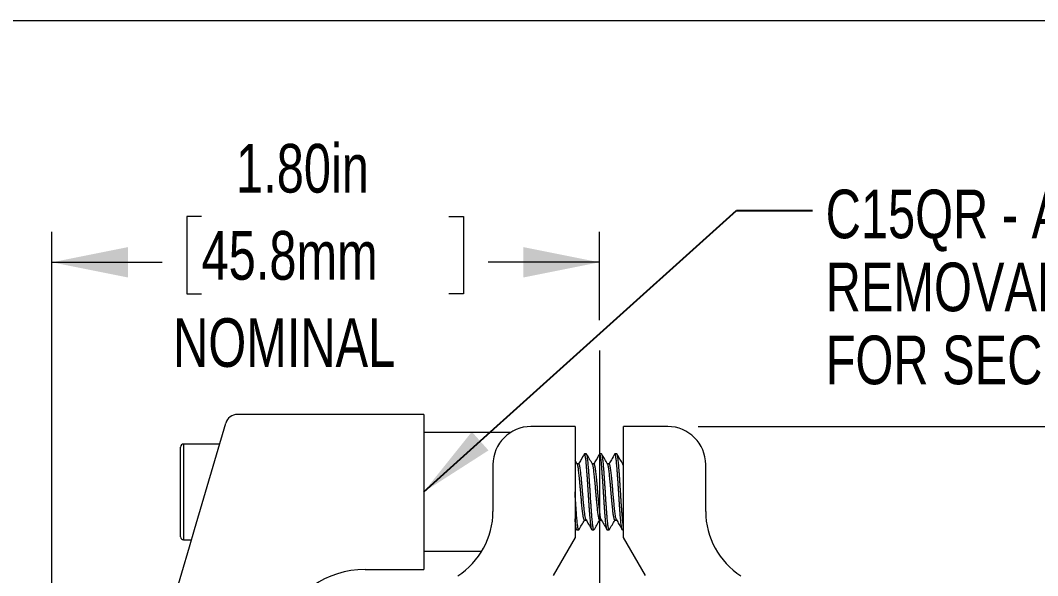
# Model space of a CAD drawing. Header units: inches. Extents: x 0.1 to 10.9, y 0.1 to 8.4.
# Drawn here: x 1.908 to 3.582, y 7.527 to 8.44 of the extents above; entities that cross this region are included whole.
import ezdxf

# ---------------------------------------------------------------- set-up
doc = ezdxf.new("R2010")
doc.units = ezdxf.units.IN
doc.header["$MEASUREMENT"] = 0
doc.linetypes.add('CENTERX2', pattern=[0.8, 0.5, -0.1, 0.1, -0.1])
doc.styles.add('SLDTEXTSTYLE0', font='TXT', dxfattribs={"width": 0.75})
doc.dimstyles.new('SLDDIMSTYLE0', dxfattribs={"dimtxt": 0.08, "dimasz": 0.125, "dimexe": 0, "dimexo": 0.0625, "dimgap": 0.02, "dimtad": 0, "dimtih": 1, "dimtoh": 1, "dimlfac": 2, "dimrnd": 1e-09, "dimzin": 4, "dimdsep": 46, "dimtxsty": 'SLDTEXTSTYLE0', "dimsah": 1, "dimcen": 0.09, "dimadec": 0, "dimazin": 1, "dimtfac": 1, "dimtofl": 0, "dimtmove": 0, "dimatfit": 3, "dimfxl": 1, "dimfrac": 2, "dimtolj": 1, "dimtzin": 12, "dimarcsym": 0})
doc.dimstyles.new('SLDDIMSTYLE7', dxfattribs={"dimtxt": 0.18, "dimasz": 0.125, "dimexe": 0, "dimexo": 0.0625, "dimgap": 0, "dimtad": 0, "dimtih": 1, "dimtoh": 1, "dimdec": 0, "dimrnd": 1e-09, "dimzin": 0, "dimdsep": 46, "dimtxsty": 'Standard', "dimsah": 1, "dimcen": 0.09, "dimadec": 0, "dimazin": 0, "dimtfac": 0.125, "dimtdec": 0, "dimtofl": 0, "dimtmove": 0, "dimatfit": 3, "dimfxl": 1, "dimfrac": 2, "dimtolj": 1, "dimtzin": 0, "dimarcsym": 0})

# ---------------------------------------------------------------- blocks, each defined once
blk = doc.blocks.new('_D_8')
at = {"color": 8, "linetype": 'Continuous', "lineweight": 0}
for p, q in [((2.2058, 8.1176), (2.1814, 8.1176)), ((2.1814, 8.1176), (2.1814, 7.9906)), ((2.6126, 8.1176), (2.637, 8.1176)), ((2.637, 8.1176), (2.637, 7.9906)), ((1.9596, 6.8498), (1.9596, 8.0923)), ((2.8603, 7.9473), (2.8603, 8.0923)), ((1.9596, 8.0423), (2.1408, 8.0423)), ((2.8603, 8.0423), (2.6776, 8.0423)), ((2.1814, 7.9906), (2.2058, 7.9906)), ((2.637, 7.9906), (2.6126, 7.9906))]:
    blk.add_line(p, q, dxfattribs=at)
at = {"color": 8, "linetype": 'Continuous', "lineweight": 18}
for points in [[(1.9596, 8.0423), (2.0846, 8.0173), (2.0846, 8.0673)], [(2.8603, 8.0423), (2.7353, 8.0673), (2.7353, 8.0173)]]:
    blk.add_solid(points, dxfattribs=at)
at = {"color": 8, "linetype": 'Continuous', "lineweight": 18, "char_height": 0.08, "attachment_point": 1, "style": 'SLDTEXTSTYLE0'}
for s, insert in [('1.80in', (2.2626, 8.2369)), ('45.8mm', (2.2058, 8.0937)), ('NOMINAL', (2.1589, 7.9504))]:
    blk.add_mtext(s, dxfattribs=dict(at, insert=insert))
blk = doc.blocks.new('_D_10')
at = {"color": 8, "linetype": 'Continuous', "lineweight": 0}
for p, q in [((3.0228, 7.7723), (4.7853, 7.7723)), ((4.7353, 7.7723), (4.7353, 6.6549)), ((4.5023, 6.5104), (4.4779, 6.5104)), ((4.4779, 6.5104), (4.4779, 6.3834)), ((4.9683, 6.5104), (4.9926, 6.5104)), ((4.9926, 6.5104), (4.9926, 6.3834)), ((4.4779, 6.3834), (4.5023, 6.3834)), ((4.9926, 6.3834), (4.9683, 6.3834)), ((4.7353, 5.4248), (4.7353, 6.3671)), ((3.5353, 5.4248), (4.7853, 5.4248))]:
    blk.add_line(p, q, dxfattribs=at)
at = {"color": 8, "linetype": 'Continuous', "lineweight": 18}
for points in [[(4.7353, 7.7723), (4.7103, 7.6473), (4.7603, 7.6473)], [(4.7353, 5.4248), (4.7603, 5.5498), (4.7103, 5.5498)]]:
    blk.add_solid(points, dxfattribs=at)
at = {"color": 8, "linetype": 'Continuous', "lineweight": 18, "char_height": 0.08, "attachment_point": 1, "style": 'SLDTEXTSTYLE0'}
for s, insert in [('4.70in', (4.5886, 6.6298)), ('119.3mm', (4.5023, 6.4865))]:
    blk.add_mtext(s, dxfattribs=dict(at, insert=insert))

msp = doc.modelspace()

# ---------------------------------------------------------------- linework, layer by layer
at = {"color": 7, "linetype": 'Continuous', "lineweight": 18}
for p, q in [((0.06, 8.44), (10.94, 8.44)), ((2.5713, 7.7923), (2.2647, 7.7923)), ((2.5713, 7.7923), (2.5713, 7.6648)), ((2.1942, 7.603), (2.2455, 7.7779)), ((2.8203, 7.7723), (2.7478, 7.7723)), ((2.8203, 7.7723), (2.8203, 7.5897)), ((2.9003, 7.5897), (2.9003, 7.7723)), ((2.9728, 7.7723), (2.9003, 7.7723)), ((2.7138, 7.7623), (2.5713, 7.7623)), ((2.1713, 7.6648), (2.1713, 7.7385)), ((2.2355, 7.7435), (2.1763, 7.7435)), ((2.1763, 7.7435), (2.1763, 7.6648)), ((2.8239, 7.7105), (2.8203, 7.7169)), ((2.839, 7.7273), (2.8359, 7.7273)), ((2.864, 7.7273), (2.8609, 7.7273)), ((2.889, 7.7273), (2.8859, 7.7273)), ((2.6853, 7.7098), (2.6853, 7.6326)), ((2.8265, 7.711), (2.8237, 7.711)), ((2.8515, 7.711), (2.8487, 7.711)), ((2.8765, 7.711), (2.8737, 7.711)), ((2.9003, 7.711), (2.8987, 7.711)), ((3.0353, 7.6326), (3.0353, 7.7098)), ((2.1713, 7.591), (2.1713, 7.6648)), ((2.1763, 7.6648), (2.1763, 7.586)), ((2.5713, 7.6648), (2.5713, 7.5373)), ((2.8359, 7.6185), (2.8387, 7.6185)), ((2.8609, 7.6185), (2.8637, 7.6185)), ((2.8859, 7.6185), (2.8887, 7.6185)), ((2.186, 7.5747), (2.1942, 7.603)), ((2.8203, 7.6073), (2.8229, 7.6027)), ((2.8234, 7.6023), (2.8265, 7.6023)), ((2.8484, 7.6023), (2.8515, 7.6023)), ((2.8734, 7.6023), (2.8765, 7.6023)), ((2.8984, 7.6023), (2.9003, 7.6023)), ((2.1763, 7.586), (2.1893, 7.586)), ((2.8203, 7.5897), (2.7842, 7.5272)), ((2.9363, 7.5272), (2.9003, 7.5897)), ((1.982, 6.8792), (2.186, 7.5747)), ((2.5713, 7.5673), (2.6668, 7.5673)), ((2.4749, 7.5373), (2.5713, 7.5373))]:
    msp.add_line(p, q, dxfattribs=at)
at = {"color": 7, "linetype": 'CENTERX2', "lineweight": 18}
msp.add_line((2.8603, 7.8973), (2.8603, 5.185), dxfattribs=at)
at = {"color": 7, "linetype": 'Continuous', "lineweight": 18}
for centre, radius, start, end in [((2.2647, 7.7723), 0.02, 90.0541, 163.6579), ((2.7478, 7.7098), 0.0625, 90, 180), ((2.9728, 7.7098), 0.0625, 0, 90), ((2.1763, 7.7385), 0.005, 90, 180), ((2.5603, 7.6326), 0.125, 302.3924, 0), ((3.1603, 7.6326), 0.125, 180, 237.6076), ((2.1763, 7.591), 0.005, 180, 270), ((2.4749, 7.3873), 0.15, 89.9882, 160)]:
    msp.add_arc(centre, radius, start, end, dxfattribs=at)
for points, knots in [([(2.8355, 7.7269), (2.8337, 7.7238), (2.8306, 7.7185), (2.8275, 7.7133), (2.8262, 7.711)], [0, 0, 0, 0, 0.5801201, 1, 1, 1, 1]), ([(2.8484, 7.6023), (2.8482, 7.6023), (2.848, 7.6025), (2.8475, 7.6037), (2.8471, 7.6056), (2.8466, 7.6084), (2.8461, 7.6118), (2.8457, 7.6159), (2.8453, 7.6205), (2.8448, 7.6258), (2.8444, 7.6316), (2.8439, 7.6378), (2.8435, 7.6443), (2.843, 7.651), (2.8426, 7.6579), (2.8421, 7.6648), (2.8417, 7.6717), (2.8413, 7.6786), (2.8408, 7.6854), (2.8403, 7.692), (2.8399, 7.6982), (2.8394, 7.7039), (2.839, 7.7091), (2.8386, 7.7137), (2.8381, 7.7178), (2.8377, 7.7212), (2.8372, 7.7239), (2.8368, 7.7259), (2.8363, 7.727), (2.8359, 7.7274), (2.8356, 7.7271), (2.8355, 7.7269)], [0, 0, 0, 0, 0.033971, 0.068487, 0.103338, 0.138303, 0.173154, 0.20767, 0.241641, 0.276305, 0.311531, 0.346109, 0.380791, 0.415356, 0.449588, 0.483282, 0.517253, 0.551769, 0.58662, 0.621585, 0.656436, 0.690952, 0.724923, 0.758894, 0.79341, 0.828261, 0.863225, 0.898077, 0.932593, 0.966564, 1, 1, 1, 1]), ([(2.8515, 7.6023), (2.8514, 7.6023), (2.8511, 7.6025), (2.8506, 7.6037), (2.8502, 7.6056), (2.8497, 7.6084), (2.8493, 7.6118), (2.8488, 7.6159), (2.8484, 7.6205), (2.848, 7.6257), (2.8475, 7.6314), (2.8471, 7.6376), (2.8466, 7.6441), (2.8461, 7.6509), (2.8457, 7.6578), (2.8453, 7.6648), (2.8448, 7.6719), (2.8444, 7.6788), (2.8439, 7.6856), (2.8435, 7.6921), (2.843, 7.6983), (2.8426, 7.7039), (2.8421, 7.7091), (2.8417, 7.7137), (2.8413, 7.7178), (2.8408, 7.7212), (2.8403, 7.7239), (2.8399, 7.7258), (2.8394, 7.7271), (2.8391, 7.7272), (2.839, 7.7273)], [0, 0, 0, 0, 0.035146, 0.070856, 0.106913, 0.143087, 0.179144, 0.214854, 0.25, 0.285146, 0.320856, 0.356913, 0.393087, 0.429144, 0.464854, 0.5, 0.535863, 0.572308, 0.608082, 0.643963, 0.679724, 0.71514, 0.75, 0.785146, 0.820856, 0.856913, 0.893087, 0.929144, 0.964854, 1, 1, 1, 1]), ([(2.8489, 7.7105), (2.8474, 7.7133), (2.8442, 7.7187), (2.841, 7.7242), (2.8394, 7.7269)], [0, 0, 0, 0, 0.499552, 1, 1, 1, 1]), ([(2.8605, 7.7269), (2.8587, 7.7238), (2.8556, 7.7185), (2.8525, 7.7133), (2.8512, 7.711)], [0, 0, 0, 0, 0.5801201, 1, 1, 1, 1]), ([(2.8734, 7.6023), (2.8732, 7.6023), (2.873, 7.6025), (2.8725, 7.6037), (2.8721, 7.6056), (2.8716, 7.6084), (2.8711, 7.6118), (2.8707, 7.6159), (2.8703, 7.6205), (2.8698, 7.6258), (2.8694, 7.6316), (2.8689, 7.6378), (2.8685, 7.6443), (2.868, 7.651), (2.8676, 7.6579), (2.8671, 7.6648), (2.8667, 7.6717), (2.8663, 7.6786), (2.8658, 7.6854), (2.8653, 7.692), (2.8649, 7.6982), (2.8644, 7.7039), (2.864, 7.7091), (2.8636, 7.7137), (2.8631, 7.7178), (2.8627, 7.7212), (2.8622, 7.7239), (2.8618, 7.7259), (2.8613, 7.727), (2.8609, 7.7274), (2.8606, 7.7271), (2.8605, 7.7269)], [0, 0, 0, 0, 0.033971, 0.068487, 0.103338, 0.138303, 0.173154, 0.20767, 0.241641, 0.276305, 0.311531, 0.346109, 0.380791, 0.415356, 0.449588, 0.483282, 0.517253, 0.551769, 0.58662, 0.621585, 0.656436, 0.690952, 0.724923, 0.758894, 0.79341, 0.828261, 0.863225, 0.898077, 0.932593, 0.966564, 1, 1, 1, 1]), ([(2.8765, 7.6023), (2.8764, 7.6023), (2.8761, 7.6025), (2.8756, 7.6037), (2.8752, 7.6056), (2.8747, 7.6084), (2.8743, 7.6118), (2.8738, 7.6159), (2.8734, 7.6205), (2.873, 7.6257), (2.8725, 7.6314), (2.8721, 7.6376), (2.8716, 7.6441), (2.8711, 7.6509), (2.8707, 7.6578), (2.8703, 7.6648), (2.8698, 7.6719), (2.8694, 7.6788), (2.8689, 7.6856), (2.8685, 7.6921), (2.868, 7.6983), (2.8676, 7.7039), (2.8671, 7.7091), (2.8667, 7.7137), (2.8663, 7.7178), (2.8658, 7.7212), (2.8653, 7.7239), (2.8649, 7.7258), (2.8644, 7.7271), (2.8641, 7.7272), (2.864, 7.7273)], [0, 0, 0, 0, 0.035146, 0.070856, 0.106913, 0.143087, 0.179144, 0.214854, 0.25, 0.285146, 0.320856, 0.356913, 0.393087, 0.429144, 0.464854, 0.5, 0.535863, 0.572308, 0.608082, 0.643963, 0.679724, 0.71514, 0.75, 0.785146, 0.820856, 0.856913, 0.893087, 0.929144, 0.964854, 1, 1, 1, 1]), ([(2.8739, 7.7105), (2.8724, 7.7133), (2.8692, 7.7187), (2.866, 7.7242), (2.8644, 7.7269)], [0, 0, 0, 0, 0.499552, 1, 1, 1, 1]), ([(2.8855, 7.7269), (2.8837, 7.7238), (2.8806, 7.7185), (2.8775, 7.7133), (2.8762, 7.711)], [0, 0, 0, 0, 0.58012, 1, 1, 1, 1]), ([(2.8984, 7.6023), (2.8982, 7.6023), (2.898, 7.6025), (2.8975, 7.6037), (2.8971, 7.6056), (2.8966, 7.6084), (2.8961, 7.6118), (2.8957, 7.6159), (2.8953, 7.6205), (2.8948, 7.6258), (2.8944, 7.6316), (2.8939, 7.6378), (2.8935, 7.6443), (2.893, 7.651), (2.8926, 7.6579), (2.8921, 7.6648), (2.8917, 7.6717), (2.8913, 7.6786), (2.8908, 7.6854), (2.8903, 7.692), (2.8899, 7.6982), (2.8894, 7.7039), (2.889, 7.7091), (2.8886, 7.7137), (2.8881, 7.7178), (2.8877, 7.7212), (2.8872, 7.7239), (2.8868, 7.7259), (2.8863, 7.727), (2.8859, 7.7274), (2.8856, 7.7271), (2.8855, 7.7269)], [0, 0, 0, 0, 0.033971, 0.068487, 0.103338, 0.138303, 0.173154, 0.20767, 0.241641, 0.276305, 0.311531, 0.346109, 0.380791, 0.415356, 0.449588, 0.483282, 0.517253, 0.551769, 0.58662, 0.621585, 0.656436, 0.690952, 0.724923, 0.758894, 0.79341, 0.828261, 0.863225, 0.898077, 0.932593, 0.966564, 1, 1, 1, 1]), ([(2.9003, 7.6054), (2.9002, 7.6055), (2.9001, 7.6063), (2.8997, 7.6084), (2.8993, 7.6118), (2.8988, 7.6159), (2.8984, 7.6205), (2.898, 7.6257), (2.8975, 7.6314), (2.8971, 7.6376), (2.8966, 7.6441), (2.8961, 7.6509), (2.8957, 7.6578), (2.8953, 7.6648), (2.8948, 7.6719), (2.8944, 7.6788), (2.8939, 7.6856), (2.8935, 7.6921), (2.893, 7.6983), (2.8926, 7.7039), (2.8921, 7.7091), (2.8917, 7.7137), (2.8913, 7.7178), (2.8908, 7.7212), (2.8903, 7.7239), (2.8899, 7.7258), (2.8894, 7.7271), (2.8891, 7.7272), (2.889, 7.7273)], [0, 0, 0, 0, 0.0070393, 0.0472586, 0.0873476, 0.1270509, 0.1661276, 0.2052044, 0.2449077, 0.2849967, 0.325216, 0.3653051, 0.4050084, 0.4440851, 0.4839585, 0.5244791, 0.5642536, 0.604148, 0.643908, 0.6832844, 0.7220425, 0.7611193, 0.8008226, 0.8409116, 0.8811309, 0.92122, 0.9609233, 1, 1, 1, 1]), ([(2.8989, 7.7105), (2.8974, 7.7133), (2.8942, 7.7187), (2.891, 7.7242), (2.8894, 7.7269)], [0, 0, 0, 0, 0.499552, 1, 1, 1, 1]), ([(2.8359, 7.6185), (2.8359, 7.6185), (2.8358, 7.6184), (2.8355, 7.6187), (2.8351, 7.6192), (2.8347, 7.6206), (2.8342, 7.6226), (2.8337, 7.6252), (2.8332, 7.6284), (2.8327, 7.6321), (2.8323, 7.6365), (2.8317, 7.6415), (2.8312, 7.647), (2.8307, 7.6528), (2.8301, 7.6588), (2.8296, 7.6648), (2.8291, 7.6708), (2.8286, 7.6767), (2.8281, 7.6825), (2.8275, 7.688), (2.827, 7.6931), (2.8265, 7.6976), (2.826, 7.7015), (2.8255, 7.7049), (2.8249, 7.7076), (2.8244, 7.7096), (2.8241, 7.7102), (2.8239, 7.7105)], [0, 0, 0, 0, 0.000551, 0.024693, 0.064087, 0.103964, 0.144042, 0.18403, 0.223638, 0.262597, 0.305629, 0.34942, 0.393599, 0.437779, 0.481569, 0.524601, 0.567634, 0.611424, 0.655604, 0.699783, 0.743574, 0.786606, 0.829638, 0.873429, 0.917608, 0.961788, 1, 1, 1, 1]), ([(2.8384, 7.6191), (2.8383, 7.6194), (2.838, 7.62), (2.8374, 7.6219), (2.8369, 7.6246), (2.8364, 7.628), (2.836, 7.6314), (2.8355, 7.635), (2.8351, 7.6388), (2.8347, 7.6436), (2.8342, 7.6486), (2.8337, 7.6539), (2.8332, 7.6593), (2.8327, 7.665), (2.8323, 7.6708), (2.8317, 7.6767), (2.8312, 7.6825), (2.8307, 7.688), (2.8301, 7.6931), (2.8296, 7.6976), (2.8291, 7.7015), (2.8286, 7.7049), (2.8281, 7.7076), (2.8275, 7.7096), (2.827, 7.7108), (2.8267, 7.711), (2.8265, 7.711)], [0, 0, 0, 0, 0.037853, 0.082079, 0.126304, 0.17014, 0.213217, 0.237384, 0.276819, 0.316737, 0.356857, 0.396886, 0.436536, 0.475535, 0.518612, 0.562448, 0.606673, 0.650899, 0.694734, 0.737811, 0.780888, 0.824724, 0.86895, 0.913175, 0.957011, 1, 1, 1, 1]), ([(2.8609, 7.6185), (2.8609, 7.6185), (2.8608, 7.6184), (2.8605, 7.6187), (2.8601, 7.6192), (2.8597, 7.6206), (2.8592, 7.6226), (2.8587, 7.6252), (2.8582, 7.6284), (2.8577, 7.6321), (2.8573, 7.6365), (2.8567, 7.6415), (2.8562, 7.647), (2.8557, 7.6528), (2.8551, 7.6588), (2.8546, 7.6648), (2.8541, 7.6708), (2.8536, 7.6767), (2.8531, 7.6825), (2.8525, 7.688), (2.852, 7.6931), (2.8515, 7.6976), (2.851, 7.7015), (2.8505, 7.7049), (2.8499, 7.7076), (2.8494, 7.7096), (2.8491, 7.7102), (2.8489, 7.7105)], [0, 0, 0, 0, 0.000551, 0.024693, 0.064087, 0.103964, 0.144042, 0.18403, 0.223638, 0.262597, 0.305629, 0.34942, 0.393599, 0.437779, 0.481569, 0.524601, 0.567634, 0.611424, 0.655604, 0.699783, 0.743574, 0.786606, 0.829638, 0.873429, 0.917608, 0.961788, 1, 1, 1, 1]), ([(2.8634, 7.6191), (2.8633, 7.6194), (2.863, 7.62), (2.8624, 7.6219), (2.8619, 7.6246), (2.8614, 7.628), (2.861, 7.6314), (2.8605, 7.635), (2.8601, 7.6388), (2.8597, 7.6436), (2.8592, 7.6486), (2.8587, 7.6539), (2.8582, 7.6593), (2.8577, 7.665), (2.8573, 7.6708), (2.8567, 7.6767), (2.8562, 7.6825), (2.8557, 7.688), (2.8551, 7.6931), (2.8546, 7.6976), (2.8541, 7.7015), (2.8536, 7.7049), (2.8531, 7.7076), (2.8525, 7.7096), (2.852, 7.7108), (2.8517, 7.711), (2.8515, 7.711)], [0, 0, 0, 0, 0.0378533, 0.0820787, 0.1263041, 0.1701398, 0.2132169, 0.2373841, 0.2768185, 0.3167373, 0.3568571, 0.3968859, 0.4365358, 0.4755349, 0.5186119, 0.5624477, 0.6066731, 0.6508985, 0.6947343, 0.7378113, 0.7808884, 0.8247241, 0.8689495, 0.9131749, 0.9570107, 1, 1, 1, 1]), ([(2.8859, 7.6185), (2.8859, 7.6185), (2.8858, 7.6184), (2.8855, 7.6187), (2.8851, 7.6192), (2.8847, 7.6206), (2.8842, 7.6226), (2.8837, 7.6252), (2.8832, 7.6284), (2.8827, 7.6321), (2.8823, 7.6365), (2.8817, 7.6415), (2.8812, 7.647), (2.8807, 7.6528), (2.8801, 7.6588), (2.8796, 7.6648), (2.8791, 7.6708), (2.8786, 7.6767), (2.8781, 7.6825), (2.8775, 7.688), (2.877, 7.6931), (2.8765, 7.6976), (2.876, 7.7015), (2.8755, 7.7049), (2.8749, 7.7076), (2.8744, 7.7096), (2.8741, 7.7102), (2.8739, 7.7105)], [0, 0, 0, 0, 0.000551, 0.0246932, 0.0640867, 0.1039641, 0.1440423, 0.1840296, 0.2236383, 0.262597, 0.3056294, 0.3494197, 0.3935992, 0.4377788, 0.4815691, 0.5246015, 0.5676338, 0.6114241, 0.6556037, 0.6997832, 0.7435735, 0.7866059, 0.8296382, 0.8734286, 0.9176081, 0.9617876, 1, 1, 1, 1]), ([(2.8884, 7.6191), (2.8883, 7.6194), (2.888, 7.62), (2.8874, 7.6219), (2.8869, 7.6246), (2.8864, 7.628), (2.886, 7.6314), (2.8855, 7.635), (2.8851, 7.6388), (2.8847, 7.6436), (2.8842, 7.6486), (2.8837, 7.6539), (2.8832, 7.6593), (2.8827, 7.665), (2.8823, 7.6708), (2.8817, 7.6767), (2.8812, 7.6825), (2.8807, 7.688), (2.8801, 7.6931), (2.8796, 7.6976), (2.8791, 7.7015), (2.8786, 7.7049), (2.8781, 7.7076), (2.8775, 7.7096), (2.877, 7.7108), (2.8767, 7.711), (2.8765, 7.711)], [0, 0, 0, 0, 0.037853, 0.082079, 0.126304, 0.17014, 0.213217, 0.237384, 0.276819, 0.316737, 0.356857, 0.396886, 0.436536, 0.475535, 0.518612, 0.562448, 0.606673, 0.650899, 0.694734, 0.737811, 0.780888, 0.824724, 0.86895, 0.913175, 0.957011, 1, 1, 1, 1]), ([(2.9003, 7.7059), (2.9002, 7.7065), (2.8999, 7.708), (2.8994, 7.7095), (2.8991, 7.7102), (2.8989, 7.7105)], [0, 0, 0, 0, 0.237132, 0.646191, 1, 1, 1, 1]), ([(2.8265, 7.6023), (2.8264, 7.6023), (2.8261, 7.6025), (2.8256, 7.6037), (2.8252, 7.6056), (2.8247, 7.6084), (2.8243, 7.6118), (2.8238, 7.6159), (2.8234, 7.6205), (2.823, 7.6257), (2.8225, 7.6314), (2.8221, 7.6376), (2.8216, 7.6441), (2.8211, 7.6509), (2.8207, 7.6578), (2.8204, 7.6625), (2.8203, 7.6648)], [0, 0, 0, 0, 0.0702926, 0.1417124, 0.213826, 0.286174, 0.3582876, 0.4297074, 0.5, 0.5702926, 0.6417124, 0.713826, 0.786174, 0.8582876, 0.9297074, 1, 1, 1, 1]), ([(2.8234, 7.6023), (2.8232, 7.6023), (2.823, 7.6025), (2.8225, 7.6037), (2.8221, 7.6056), (2.8216, 7.6084), (2.8211, 7.6118), (2.8207, 7.6158), (2.8204, 7.619), (2.8203, 7.6206)], [0, 0, 0, 0, 0.140585, 0.283425, 0.427652, 0.572348, 0.716575, 0.859415, 1, 1, 1, 1]), ([(2.8265, 7.6023), (2.828, 7.605), (2.8312, 7.6104), (2.8343, 7.6158), (2.8359, 7.6185)], [0, 0, 0, 0, 0.5000878, 1, 1, 1, 1]), ([(2.8384, 7.619), (2.8398, 7.6166), (2.843, 7.6112), (2.8461, 7.6058), (2.8479, 7.6027)], [0, 0, 0, 0, 0.437605, 1, 1, 1, 1]), ([(2.8515, 7.6023), (2.853, 7.605), (2.8562, 7.6104), (2.8593, 7.6158), (2.8609, 7.6185)], [0, 0, 0, 0, 0.5000878, 1, 1, 1, 1]), ([(2.8634, 7.619), (2.8648, 7.6166), (2.868, 7.6112), (2.8711, 7.6058), (2.8729, 7.6027)], [0, 0, 0, 0, 0.437605, 1, 1, 1, 1]), ([(2.8765, 7.6023), (2.878, 7.605), (2.8812, 7.6104), (2.8843, 7.6158), (2.8859, 7.6185)], [0, 0, 0, 0, 0.500088, 1, 1, 1, 1]), ([(2.8884, 7.619), (2.8898, 7.6166), (2.893, 7.6112), (2.8961, 7.6058), (2.8979, 7.6027)], [0, 0, 0, 0, 0.437605, 1, 1, 1, 1])]:
    msp.add_open_spline(points, degree=3, knots=knots, dxfattribs=at)

# ---------------------------------------------------------------- texts
at = {"color": 8, "linetype": 'Continuous', "lineweight": 0, "char_height": 0.08, "attachment_point": 1, "style": 'SLDTEXTSTYLE0'}
for s, insert in [('C15QR - ADJUSTABLE 1/4-20 THREADED', (3.2327, 8.1618)), ('REMOVABLE HANDLE (INCLUDED)', (3.2327, 8.0418)), ('FOR SECURING TO P-SERIES POST', (3.2327, 7.9218))]:
    msp.add_mtext(s, dxfattribs=dict(at, insert=insert))

# ---------------------------------------------------------------- dimensions: what is measured, and where the dimension line sits
at = {"color": 8, "linetype": 'Continuous', "lineweight": 18}
dim = msp.add_linear_dim(base=(1.9596, 8.0423), p1=(2.8603, 7.8973), p2=(1.9596, 6.7998), text='<>\\PNOMINAL', dimstyle='SLDDIMSTYLE0', dxfattribs=at)
dim.commit()
dim.dimension.update_dxf_attribs({"geometry": '_D_8', "text_midpoint": (2.4092, 8.0423), "dimtype": 160})
dim = msp.add_linear_dim(base=(4.7352577786, 5.4247738881), p1=(2.9727577786, 7.7722738881), p2=(3.4852577786, 5.4247738881), angle=90, dimstyle='SLDDIMSTYLE0', dxfattribs=at)
dim.commit()
dim.dimension.update_dxf_attribs({"geometry": '_D_10', "text_midpoint": (4.7352577786, 6.5110100437), "dimtype": 160})

# ---------------------------------------------------------------- leaders
at = {"color": 8, "linetype": 'Continuous', "lineweight": 0}
msp.add_leader([(2.5713, 7.6648), (3.0858, 8.1276), (3.2108, 8.1276)], dimstyle='SLDDIMSTYLE7', dxfattribs=at)

doc.saveas('drawing.dxf')
